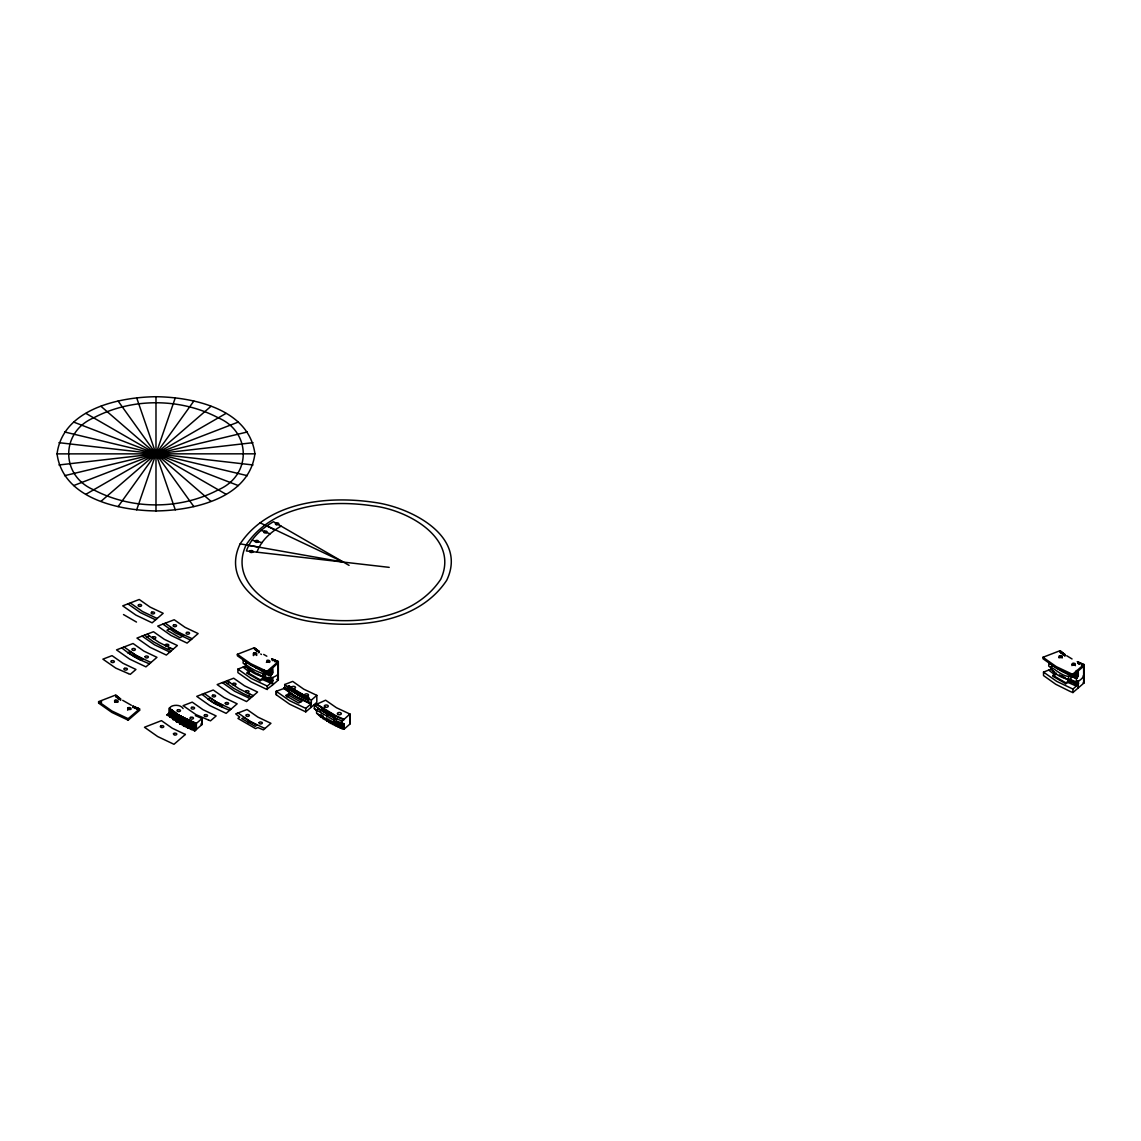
<?xml version="1.0" encoding="UTF-8"?>
<svg xmlns="http://www.w3.org/2000/svg" width="1141" height="1141" viewBox="0 0 1141 1141"><rect width="100%" height="100%" fill="white"/><g stroke="black" fill="none" stroke-linecap="round" stroke-linejoin="round"><path stroke-width="1.5" d="M272.97 677.711L272.342 685.228L266.737 689.364L251.091 681.876L237.899 672.605L237.899 669.125L245.429 666.216L245.8 667.071M308.854 700.332C301.096 698.192 294.05 690.448 287.133 689.464L284.851 687.581L284.694 684.514L292.724 681.405L303.72 689.15L316.813 695.354L311.45 700.004L310.823 707.52L305.774 711.87L289.572 704.168L276.222 694.755L276.222 691.275L283.909 688.508M316.57 710.472L314.331 708.647L314.331 705.167C316.414 702.827 325.071 709.274 320.478 709.873L314.346 705.181M318.339 708.333L316.57 710.13L316.57 713.154L318.439 714.48L334.313 723.294L338.135 721.953M322.318 717.546L321.092 717.389L321.092 713.995M328.08 721.283L322.917 718.673L322.917 715.279M326.754 721.141L326.754 717.746M316.67 704.239L325.613 700.203L336.452 707.734L349.902 714.038L349.902 724.093L344.282 728.999L342.043 728.685L328.779 722.324L328.779 718.93M330.847 723.48L330.847 720.085M332.987 724.592L332.987 721.198M337.408 726.717L337.408 721.625L334.313 723.294L334.313 720.285L316.57 710.13M335.169 725.676L335.169 722.282M336.024 725.491L336.024 722.096M336.381 725.662L336.381 722.267M336.595 726.346L336.609 718.787L333.928 717.561L333.928 719.572M336.738 725.819L336.738 722.438M338.264 726.517L338.264 723.123M338.877 727.359L338.877 722.282M339.704 727.716L339.718 722.624L342.043 723.594C343.94 725.847 335.326 722.51 337.408 721.625L334.313 723.294M340.546 727.502L340.546 722.41M340.917 727.658L340.917 722.567M341.202 728.329L341.287 722.724L336.295 721.811M342.043 728.685L342.043 723.594L337.964 722.21M342.386 724.635L342.143 721.069L336.652 718.801M342.885 728.443L342.885 723.365M343.256 728.6L343.256 723.508M343.641 728.742L343.641 723.665M344.282 728.999L344.04 723.822M349.659 713.952L349.902 724.093M1078.587 680.678L1077.96 688.194L1072.911 692.544L1070.13 691.432L1055.753 684.286L1043.516 675.572L1043.516 672.092L1051.046 669.182M316.856 704.411L316.67 703.683M57.05 453.876C62.812 409.334 118.279 397.168 155.903 396.711C193.556 397.139 249.009 409.248 254.914 453.776C249.152 498.317 193.685 510.483 156.06 510.94C118.407 510.512 62.955 498.403 57.05 453.876L254.914 453.833M317.212 704.696L316.856 703.854M317.569 704.995L317.212 704.14M317.925 705.295L317.569 704.439M318.296 705.58L317.94 704.739M183.116 708.561C179.907 703.07 168.155 705.466 170.052 709.103L181.875 717.161C185.641 716.405 184.029 725.69 179.864 723.879L181.362 721.326L180.72 720.941L179.822 721.069L179.864 723.879L185.498 723.594L183.801 726.004L167.128 714.951L168.996 713.296L183.943 723.394L183.801 726.004L194.726 730.868L202.057 724.521L202.057 718.502L195.339 715.621M173.831 711.285L173.831 716.377L169.781 717.119L170.451 708.632M173.475 716.862L173.19 719.643L177.468 718.916L176.498 721.854L179.822 721.069M194.341 729.142L194.426 722.61L183.401 717.389M183.943 723.394L196.395 728.486L194.726 730.868L194.426 722.61M278.033 672.948C279.131 676.228 268.221 678.553 272.342 677.697C268.135 682.389 273.498 670.509 269.148 672.12L267.465 673.96L263.956 672.406L246.057 661.637M1070.871 679.266C1065.152 680.107 1051.603 673.318 1050.904 667.086C1057.065 670.566 1063.84 677.597 1070.871 676.242L1070.871 679.722L1076.377 682.018L1076.32 671.778M194.726 730.868L195.225 728.571L195.967 729.784M268.406 671.25L267.465 673.96L271.002 675.386L272.67 673.005L272.67 667.913L278.033 662.907M1083.194 665.688L1083.95 665.987L1078.288 670.879L1078.288 675.971L1076.619 678.353L1073.082 676.927L1074.023 674.217M189.848 720.627L189.72 726.246L187.68 727.887L186.083 724.506L187.652 724.678L187.68 727.887L191.388 726.403L192.13 726.731L191.189 729.441L194.341 728.215M187.68 727.887L188.294 725.576L189.848 725.719M1071.941 665.602L1072.483 664.918A1.697 0.984 0 0 1 1073.695 664.647L1074.879 664.961A1.697 0.984 0 0 1 1075.335 665.659M136.678 509.842L175.286 397.81M256.967 552.173C261.032 540.62 270.759 532.105 281.085 526.115M169.781 717.119L170.665 714.68L172.106 715.065L169.781 717.119L173.831 716.377M328.28 721.397L328.779 722.324M240.152 543.843C218.815 588.086 276.407 616.882 311.793 621.717C358.516 628.762 418.234 623.043 446.673 580.355C468.024 536.113 410.418 507.317 375.032 502.482C328.323 495.436 268.591 501.141 240.152 543.843L343.412 562.099L266.937 525.858M246.114 544.885C227.002 585.961 279.502 614.457 313.575 618.265C357.604 624.926 413.869 619.549 440.711 579.328C459.852 538.252 407.337 509.742 373.264 505.934C329.236 499.273 272.956 504.65 246.128 544.87M179.394 715.05L179.123 720.641L176.498 721.854L175.956 718.616M175.614 717.66L173.19 719.643L174.117 717.332L175.614 717.66L175.614 712.569M176.498 721.854L177.868 719.857L179.394 720.128M349.089 565.38L273.455 521.708C261.859 528.426 250.949 537.996 246.385 550.96L389.209 567.362M118.122 506.59L193.842 401.061M266.395 662.379L266.866 661.951A1.697 0.984 0 0 1 268.078 661.68L269.262 661.994A1.697 0.984 0 0 1 269.675 662.436M269.633 661.495L269.19 661.908A1.697 0.984 0 0 1 267.122 662.022L266.866 660.482A1.697 0.984 0 0 1 268.078 660.211L269.262 660.525A1.697 0.984 0 0 1 269.647 661.48M1051.674 664.604L1061.772 671.364L1073.082 676.927L1074.765 675.087L1076.32 675.172M342.143 721.069L349.902 714.038M263.172 677.169L272.97 680.649M157.187 618.479L163.177 613.302L150.084 607.083L139.245 599.481L122.729 605.857L135.922 615.113L152.138 622.829L157.187 618.479L142.539 611.533L130.288 602.961M150.969 662.507L156.959 657.33L143.88 651.112L133.041 643.51L116.525 649.885L129.717 659.141L145.934 666.857L150.969 662.507L136.321 655.562L124.084 646.99M144.508 635.195L153.322 641.698L163.177 647.161L168.069 649.372L169.909 647.774L173.247 649.115M171.392 650.712L177.383 645.535L164.304 639.317L153.464 631.729L136.949 638.09L150.141 647.361L166.358 655.062L171.392 650.712L168.069 649.372M192.144 638.746L198.135 633.555L185.042 627.336L174.202 619.748L157.7 626.109L170.893 635.38L187.095 643.096L192.144 638.746L177.497 631.786L165.26 623.228M196.395 729.413L196.395 723.394L202.057 718.502M231.167 709.003L237.157 703.812L224.078 697.593L213.239 690.005L196.723 696.367L209.915 705.637L226.132 713.353L231.167 709.003L216.519 702.043L204.282 693.486M224.706 681.69L233.52 688.18L243.375 693.642L248.267 695.853L250.107 694.256L253.445 695.611M251.591 697.208L257.581 692.031L244.502 685.812L233.663 678.21L217.147 684.586L230.339 693.842L246.556 701.558L251.591 697.208L248.267 695.853M272.342 685.228L278.333 680.05L278.333 661.552L271.615 658.671M264.954 728.5L270.945 723.323L257.866 717.104L247.026 709.517L235.702 713.881L239.681 717.061L237.941 718.431L255.555 728.586L257.866 727.573L263.386 729.869L264.954 728.5L250.307 721.554L238.055 712.968M311.45 702.942L308.113 701.601L308.113 698.649C311.536 697.393 302.722 693.97 306.059 699.076M310.823 707.52L316.813 702.343L316.813 695.354M1076.648 680.706C1078.93 682.732 1084.663 675.971 1083.194 675.743M1077.96 688.194L1083.95 683.017L1083.95 664.518L1077.232 661.637M101.021 501.313L210.942 406.339M120.646 698.934L115.64 695.054L98.611 701.629L98.611 703.098L111.875 712.44L128.191 720.171L128.191 718.702L139.573 708.875L132.855 705.994L132.855 707.463M128.191 720.171L139.573 710.344L139.573 708.875M259.406 651.611L254.4 647.731L237.371 654.306L237.371 655.775L250.635 665.117L266.951 672.848L266.951 671.379L278.333 661.552M266.951 672.848L272.314 667.77L272.67 673.005M267.294 689.578L267.294 686.098L272.342 681.748L263.172 677.725M305.774 711.87L305.774 708.39L310.823 704.04L296.175 697.094L283.924 688.522M1065.024 654.577L1060.032 650.698L1042.988 657.273L1042.988 658.742L1056.252 668.084L1072.569 675.814L1072.569 674.345L1083.95 664.518M1072.569 675.814L1078.288 670.879L1076.234 670.608M1076.377 682.018L1077.675 681.106M1072.911 692.544L1072.911 689.064L1077.96 684.714L1068.318 680.464M170.052 714.195L167.128 714.951L169.025 713.325L170.451 713.724M179.864 723.879L181.875 722.253L183.401 722.467M265.24 676.299C259.535 677.141 245.985 670.352 245.286 664.105L247.055 662.778L245.115 661.267M1050.904 667.086L1052.687 665.745M333.928 717.561L335.725 715.735L318.296 705.024M137.804 658.628L141.184 660.311L143.01 659.07L136.321 655.562M201.914 694.37C207.833 698.42 216.49 707.149 223.208 705.566L216.519 702.043M218.302 489.803C251.562 475.754 251.576 431.911 218.316 417.848C180.307 397.738 131.686 397.738 93.676 417.834C60.416 431.883 60.387 475.726 93.648 489.803C131.657 509.913 180.278 509.927 218.302 489.817M86.031 494.21L225.932 413.441M255.156 672.705L263.813 677.711L263.813 678.638L260.162 680.749L247.155 673.247L250.82 670.209M247.155 673.247L249.366 671.963L243.076 667.128M247.155 672.32L260.162 679.822L263.813 677.711M289.286 693.428L285.635 695.539L298.642 703.041L302.294 700.931L289.286 693.428L289.286 695.44L300.853 702.114M286.847 696.837L289.286 695.44M248.196 722.652L250.193 721.497L244.031 717.589L241.821 718.602L255.199 726.332L256.996 725.077L250.307 721.554M1059.319 674.844L1069.431 680.678L1069.431 681.605L1065.78 683.716L1052.772 676.214L1056.438 673.176M1056.438 674.103L1054.983 674.93L1048.693 670.095M1052.772 675.287L1065.78 682.789L1069.431 680.678M121.716 647.888L127.835 652.609L130.017 651.568L136.207 655.49L134.21 656.645L140.999 660.24M208.033 699.105L210.215 698.05M334.313 720.285L336.609 719.244L318.339 708.803M245.315 664.133C252.917 670.309 261.845 673.889 270.759 675.572M314.331 708.647L317.141 710.543M272.314 672.862L271.002 675.386L272.243 673.375L270.617 672.734L267.465 673.96L266.809 671.122L266.809 672.049M1073.082 676.927L1076.234 675.7L1077.86 676.342L1076.619 678.353L1077.118 676.043L1078.288 675.971M73.723 485.553L238.241 422.099M146.761 637.063L149.528 635.993L159.141 642.454L169.909 647.774M98.654 703.141L101.706 701.9M245.871 665.346L243.076 663.064L243.404 659.469M226.959 683.545L229.726 682.475L238.925 688.708L250.107 694.256M167.128 714.951L169.025 714.237L168.996 708.204M284.694 684.514L287.133 686.511C289.415 684.8 292.923 688.166 291.611 690.761M283.752 688.365L284.851 687.581M1051.489 668.312L1048.693 666.044L1049.021 662.436M344.282 723.907L342.371 724.364L338.577 722.838M194.341 723.137L196.395 723.394M194.426 727.687L192.858 727.616L191.189 729.441L190.533 726.617M64.581 475.683L247.383 431.968M256.154 668.384L258.864 668.07M58.947 464.972L253.017 442.679M305.973 696.11L306.444 696.153A1.982 1.141 0 0 0 308.484 694.94A1.982 1.141 0 0 0 306.216 693.871A1.982 1.141 0 0 0 304.576 695.268L304.733 698.463M58.947 442.679L253.017 464.972M248.824 545.369L259.15 547.167M64.581 431.968L247.383 475.683M252.018 540.235L261.988 542.631M292.581 691.446L292.923 688.594A1.982 1.141 0 0 0 295.462 687.638A1.982 1.141 0 0 0 293.394 686.354A1.982 1.141 0 0 0 291.568 687.752L291.611 687.809M1077.96 684.158L1077.675 684.058A82.081 47.394 0 0 1 1075.635 683.231L1068.318 679.908M272.342 681.191L272.057 681.091A82.081 47.394 0 0 1 270.018 680.264L263.585 677.326M310.823 703.484L310.537 703.384A82.081 47.394 0 0 1 308.498 702.556L294.863 695.768L283.752 687.809M335.696 715.721L343.94 719.244M343.94 719.786L335.725 716.291M1072.569 674.345L1056.252 666.615L1042.988 657.273M1076.377 678.538L1070.871 676.242M1076.377 686.083L1067.99 682.446M73.723 422.099L238.241 485.553M261.161 530.365L270.132 533.831M155.575 619.82L140.3 612.56L127.92 603.86M190.533 640.087L175.258 632.813L162.878 624.113M266.951 671.379L250.635 663.648L237.371 654.306M270.731 683.102L262.373 679.48M169.824 652.082L154.52 644.793L142.14 636.093M249.979 698.549L234.718 691.289L222.338 682.589M149.371 663.848L141.184 660.311M229.569 710.344L221.368 706.807M128.191 718.702L111.875 710.971L98.654 701.672M1077.96 685.256L1075.635 684.329M1083.194 682.717L1083.95 683.017M276.664 679.38L278.333 680.05M200.845 724.036L202.057 724.521M138.817 708.575L139.573 710.344M1072.911 689.064L1056.709 681.362L1043.516 672.092M270.731 679.038L265.24 676.756L265.24 673.276M267.294 686.098L251.091 678.396L237.899 669.125M305.774 708.39L289.572 700.674L276.222 691.275M1078.587 683.616L1069.203 680.293M308.113 698.649L311.45 700.004M271.03 681.776L269.005 680.949M1072.426 674.089L1076.234 675.7M268.292 672.691L268.292 671.764L270.617 672.734M1075.136 684.129L1073.638 683.488M268.007 680.521L267.023 680.079M1072.155 682.831L1071.185 682.375M265.553 679.408L264.598 678.966M259.749 522.664L275.109 529.937M304.676 695.497L292.581 688.508M189.435 720.442L189.492 725.562M1069.73 681.705L1068.789 681.234M322.661 708.261C320.778 711.485 336.78 720.613 334.741 715.264M131.358 705.266L122.7 700.332M184.813 718.145L184.842 723.251M1061.201 675.729L1065.394 677.939M256.982 673.504L262.573 676.442M221.197 706.721L214.408 703.141L216.405 701.986L210.244 698.078M137.319 658.371L127.835 652.609M266.837 656.232L263.699 654.421M1072.055 658.97L1066.707 655.733M86.031 413.441L225.932 494.21M123.485 614.557L136.492 622.059M251.747 670.337L254.3 671.949M208.261 699.262L214.294 703.07M128.063 652.766L134.096 656.588M261.446 654.478L260.719 653.993M250.621 669.71L249.85 669.154M250.621 670.266L247.597 667.998M321.092 717.389L317.169 713.553M1063.883 655.234L1064.225 654.007M249.465 668.868L248.324 668.013M1052.644 665.716L1049.991 663.634M1054.698 672.106L1053.942 671.536M1053.571 671.25L1052.487 670.38M229.726 682.475L227.458 680.606M149.528 635.993L147.26 634.111M116.853 697.536L117.181 696.324M244.73 660.967L243.076 659.584M1060.602 651.183L1061.23 653.18L1061.23 651.711M246.87 667.414L246.156 666.829M1051.075 669.197L1051.075 669.738M101.021 406.339L210.942 501.313M118.122 401.061L193.842 506.59M1071.984 664.39L1072.74 664.989A1.697 0.984 0 0 0 1074.808 664.875L1075.25 664.461A1.697 0.984 0 0 0 1074.879 663.491L1073.695 663.178A1.697 0.984 0 0 0 1072.483 663.449L1071.984 664.362M262.886 670.152L263.956 672.406L263.771 669.71M136.678 397.81L175.286 509.842M127.607 710.187L128.106 709.274A1.697 0.984 0 0 1 129.318 709.003L130.502 709.317A1.697 0.984 0 0 1 130.759 709.517M1083.65 664.404L1083.65 682.903M1082.281 663.862L1082.281 665.331M1081.839 663.677L1081.839 665.146M1081.383 663.477L1081.383 664.946M1079.614 662.721L1079.614 664.19M1079.172 662.522L1079.172 663.991M1078.73 662.322L1078.73 663.791M1078.302 662.137L1078.302 663.606M1077.931 670.737L1077.931 675.829M1077.874 661.937L1077.874 663.406M1077.118 670.965L1077.118 676.97M1076.234 672.306L1076.234 676.627M1074.765 675.087L1074.765 676.014L1073.909 674.73M1068.561 677.269L1068.561 680.293M1065.78 682.789L1065.78 683.716M1064.924 654.506L1065.024 656.046M1064.567 654.264L1064.567 655.733M1063.54 653.508L1063.54 654.977M1063.198 653.251L1063.198 654.72M1062.87 653.009L1062.87 654.478M1061.872 652.238L1061.872 653.707M1061.558 651.967L1061.558 653.436M1060.916 651.454L1060.916 652.923M1060.289 650.926L1060.289 652.395M1060.032 650.698L1060.032 652.167M334.27 715.022L334.27 717.589M333.8 714.794L333.8 717.361M333.329 714.566L333.329 717.133M332.858 714.323L332.858 716.89M332.388 714.081L332.388 716.648M331.931 713.838L331.931 716.405M331.475 713.596L331.475 716.163M331.018 713.353L331.018 715.92M330.562 713.111L330.562 715.678M330.12 712.868L330.12 715.436M329.663 712.612L329.663 715.179M329.221 712.369L329.221 714.936M328.779 712.112L328.779 714.68M328.337 711.856L328.337 714.423M327.909 711.599L327.909 714.166M327.467 711.342L327.467 713.909M327.039 711.085L327.039 713.653M326.897 714.352L326.897 715.906M326.611 710.829L326.611 713.396M326.183 710.572L326.183 713.139M325.756 710.301L325.756 712.868M325.342 710.044L325.342 712.612M324.928 709.773L324.928 712.341M324.515 709.502L324.515 712.07M324.101 709.231L324.101 711.799M323.687 708.96L323.687 711.528M323.288 708.689L323.288 711.257M322.889 708.418L322.889 710.986M320.478 709.873L320.478 711.884M308.384 697.18L308.384 700.132M307.913 696.98L307.913 699.918M307.442 696.766L307.442 699.718M306.986 696.566L306.986 699.504M306.515 696.352L306.515 699.29M304.233 695.268L304.233 698.221M303.777 695.054L303.777 697.992M303.335 694.826L303.335 697.779M302.878 694.612L302.878 697.55M302.436 694.384L302.436 697.322M301.994 694.156L301.994 697.094M301.566 693.928L301.566 696.866M301.124 693.699L301.124 696.638M300.696 693.457L300.696 696.409M300.268 693.229L300.268 696.167M299.841 692.986L299.841 695.939M299.413 692.758L299.413 695.696M298.985 692.516L298.985 695.454M298.571 692.273L298.571 695.226M298.143 692.031L298.143 694.983M297.73 691.788L297.73 694.741M297.316 691.546L297.316 694.498M296.917 691.303L296.917 694.241M296.503 691.061L296.503 693.999M296.104 690.804L296.104 693.757M295.69 690.562L295.69 693.5M295.291 690.305L295.291 693.243M294.906 690.048L294.906 693.001M294.506 689.792L294.506 692.744M294.121 689.535L294.121 692.487M293.736 689.278L293.736 692.23M293.351 689.021L293.351 691.974M292.966 688.765L292.966 691.703M291.468 687.709L291.468 690.647M291.098 687.438L291.098 690.391M290.727 687.182L290.727 690.12M290.37 686.911L290.37 689.849M290.014 686.64L290.014 689.578M289.657 686.369L289.657 689.307M289.301 686.083L289.301 689.036M288.944 685.812L288.944 688.765M287.133 686.511L287.133 689.464M278.033 661.438L278.033 679.936M277.577 661.252L277.577 662.721M277.12 661.067L277.12 662.536M276.379 691.417L276.379 694.898M275.323 660.325L275.323 661.794M274.881 660.14L274.881 661.609M274.439 659.94L274.439 661.409M272.685 659.156L272.685 660.625M272.243 658.956L272.243 660.425M271.501 667.998L271.501 674.003M270.617 669.339L270.617 673.661M269.148 672.12L269.148 673.047M269.005 676.898L269.005 679.851M262.943 674.302L262.943 677.312M260.162 679.822L260.162 680.749M258.95 651.297L258.95 652.766M258.608 651.04L258.608 652.509M257.253 650.042L257.253 651.497M256.91 649.785L256.91 651.254M256.582 649.529L256.582 650.998L256.254 649.272M255.926 649.001L255.926 650.47M255.613 648.744L255.613 650.213M255.299 648.487L255.299 649.956M254.4 647.731L254.4 649.2M249.194 667.799L249.194 668.726M201.757 718.388L201.757 724.407M196.038 723.251L196.038 728.343M195.225 723.48L195.225 729.484M194.056 722.453L194.056 727.544M193.67 722.31L193.67 727.388M192.858 722.524L192.858 728.529L192.002 728.172L192.13 721.64M191.745 721.483L191.745 726.575M191.388 721.312L191.388 726.403M190.533 721.526L190.533 727.53L189.72 727.174L189.72 721.155M189.135 720.299L189.135 725.391M188.294 720.499L188.294 726.503M187.652 719.586L187.495 726.118M187.295 719.415L187.295 724.506M187.167 719.343L187.167 724.435M186.939 719.244L186.939 724.335M186.097 719.415L186.083 725.434M185.156 718.331L185.313 725.034M183.943 718.317L183.943 724.321M183.073 717.204L183.188 723.907M182.731 717.019L182.945 722.224M181.875 717.161L181.875 723.18M181.362 716.234L181.362 721.326M181.119 716.733L181.119 722.752M181.034 716.049L181.034 721.141M180.72 715.849L180.72 720.941M179.822 715.977L179.822 721.996M179.066 714.851L179.123 721.554M178.766 714.651L178.766 719.743M177.882 714.765L177.868 720.784M177.169 713.624L177.183 720.328M176.869 713.425L176.869 718.516M175.956 713.524L175.956 719.543L175.115 712.226L175.029 717.247M174.117 712.241L174.117 718.26L173.475 711.784M173.261 710.872L173.261 715.949M172.348 710.943L172.348 716.947M172.106 709.973L172.106 715.065M171.835 709.759L171.835 714.851M171.564 709.545L171.735 716.477M170.665 709.602L170.665 715.607M170.18 708.418L170.18 713.496M169.923 708.19L170.052 715.122M155.989 396.711L155.989 510.94M139.273 708.761L139.273 710.23M138.361 708.39L138.361 709.859M137.904 708.204L137.904 709.673M137.462 708.019L137.462 709.488M137.006 707.834L137.006 709.303M136.563 707.648L136.563 709.117M135.237 707.078L135.237 708.547M134.795 706.878L134.795 708.347M134.353 706.678L134.353 708.147M133.055 706.079L133.055 707.548M120.547 698.862L120.646 700.403M119.505 698.121L119.505 699.59M119.163 697.864L119.163 699.333M118.821 697.607L118.821 699.076M118.493 697.351L118.493 698.82L118.151 697.094M117.823 696.837L117.823 698.306M117.494 696.581L117.494 698.05M116.539 695.81L116.539 697.279M116.211 695.539L116.211 697.008M115.911 695.283L115.911 696.752M256.654 655.447A1.697 0.984 0 0 0 256.525 654.692L256.269 654.492A1.697 0.984 0 0 0 253.858 654.435L253.573 654.634A1.697 0.984 0 0 0 253.516 655.619M114.642 702.186A1.697 0.984 0 0 1 114.813 701.957L115.098 701.758A1.697 0.984 0 0 1 117.509 701.801L117.765 702.015A1.697 0.984 0 0 1 117.922 702.257M1059.019 657.844A1.697 0.984 0 0 1 1059.19 657.601L1059.476 657.401A1.697 0.984 0 0 1 1061.886 657.458L1062.143 657.658A1.697 0.984 0 0 1 1062.3 657.901M128.32 673.561L130.302 674.345L135.95 669.453L122.871 663.235L112.032 655.647L102.904 659.156L115.769 668.113L128.32 673.561M208.518 720.042L210.5 720.841L216.148 715.949L203.069 709.731L192.23 702.129L183.102 705.651L195.967 714.608L208.518 720.042M127.635 708.233L128.363 709.345A1.697 0.984 0 0 0 130.431 709.231L130.873 708.818A1.697 0.984 0 0 0 130.502 707.848L129.318 707.534A1.697 0.984 0 0 0 128.106 707.805L127.635 708.233M145.035 656.688L145.763 657.801A1.697 0.984 0 0 0 147.817 657.687L148.273 657.273A1.697 0.984 0 0 0 147.902 656.303L146.718 655.989A1.697 0.984 0 0 0 145.492 656.26L145.035 656.688M173.446 733.82L174.174 734.932A1.697 0.984 0 0 0 176.227 734.818L176.684 734.405A1.697 0.984 0 0 0 176.313 733.435L175.115 733.121A1.697 0.984 0 0 0 173.903 733.392L173.446 733.82M225.233 703.17L225.961 704.297A1.697 0.984 0 0 0 228.015 704.182L228.471 703.769A1.697 0.984 0 0 0 228.1 702.785L226.916 702.485A1.697 0.984 0 0 0 225.69 702.742L225.233 703.17M259.021 722.681L259.749 723.808A1.697 0.984 0 0 0 261.802 723.679L262.259 723.266A1.697 0.984 0 0 0 261.888 722.296L260.704 721.982A1.697 0.984 0 0 0 259.478 722.253L259.021 722.681M249.793 551.246L249.708 551.502A1.697 0.984 0 0 0 251.134 552.501A1.697 0.984 0 0 0 253.031 551.816L253.117 551.574A1.697 0.984 0 0 0 251.69 550.561A1.697 0.984 0 0 0 249.793 551.246M255.284 540.877L255.113 541.119A1.697 0.984 0 0 0 256.097 542.275A1.697 0.984 0 0 0 258.223 541.861L258.394 541.633A1.697 0.984 0 0 0 257.395 540.463A1.697 0.984 0 0 0 255.284 540.877M185.37 734.462L173.988 744.289L157.672 736.558L144.465 727.259L161.452 720.641L172.291 728.243L185.37 734.462M264.213 531.321L263.942 531.521A1.697 0.984 0 0 0 264.384 532.79A1.697 0.984 0 0 0 266.623 532.704L266.894 532.505A1.697 0.984 0 0 0 266.452 531.235A1.697 0.984 0 0 0 264.213 531.321M138.703 604.716L138.418 604.915A1.697 0.984 0 0 0 138.361 605.9L138.617 606.099A1.697 0.984 0 0 0 141.028 606.156L141.299 605.957A1.697 0.984 0 0 0 141.356 604.972L141.099 604.759A1.697 0.984 0 0 0 138.703 604.716M151.71 612.218L151.425 612.417A1.697 0.984 0 0 0 151.625 613.616L151.967 613.772A1.697 0.984 0 0 0 154.021 613.658L154.306 613.459A1.697 0.984 0 0 0 154.106 612.275L153.764 612.104A1.697 0.984 0 0 0 151.71 612.218M111.49 660.881L111.205 661.081A1.697 0.984 0 0 0 111.148 662.051L111.404 662.265A1.697 0.984 0 0 0 113.8 662.308L114.086 662.108A1.697 0.984 0 0 0 114.143 661.124L113.886 660.924A1.697 0.984 0 0 0 111.49 660.881M132.499 648.744L132.213 648.944A1.697 0.984 0 0 0 132.156 649.928L132.755 650.299A1.697 0.984 0 0 0 134.453 650.327L135.094 649.985A1.697 0.984 0 0 0 135.151 649.001L134.895 648.787A1.697 0.984 0 0 0 132.499 648.744M152.923 636.963L152.637 637.149A1.697 0.984 0 0 0 152.58 638.133L152.837 638.347A1.697 0.984 0 0 0 155.233 638.389L155.518 638.19A1.697 0.984 0 0 0 155.575 637.206L155.319 637.006A1.697 0.984 0 0 0 152.923 636.963M173.66 624.983L173.375 625.182A1.697 0.984 0 0 0 173.318 626.152L173.931 626.523A1.697 0.984 0 0 0 175.985 626.409L176.27 626.209A1.697 0.984 0 0 0 176.327 625.239L176.071 625.026A1.697 0.984 0 0 0 173.66 624.983M124.483 668.384L124.198 668.583A1.697 0.984 0 0 0 124.412 669.767L124.754 669.938A1.697 0.984 0 0 0 126.808 669.824L127.093 669.624A1.697 0.984 0 0 0 126.893 668.426L126.551 668.269A1.697 0.984 0 0 0 124.483 668.384M165.916 644.465L165.63 644.665A1.697 0.984 0 0 0 165.844 645.849L166.187 646.02A1.697 0.984 0 0 0 168.24 645.892L168.526 645.692A1.697 0.984 0 0 0 168.326 644.508L167.984 644.351A1.697 0.984 0 0 0 165.916 644.465M186.668 632.485L186.382 632.685A1.697 0.984 0 0 0 186.582 633.868L186.924 634.039A1.697 0.984 0 0 0 188.992 633.925L189.263 633.726A1.697 0.984 0 0 0 189.064 632.528L188.721 632.371A1.697 0.984 0 0 0 186.668 632.485M115.098 700.289L114.813 700.488A1.697 0.984 0 0 0 114.77 701.473L115.369 701.843A1.697 0.984 0 0 0 117.067 701.872L117.708 701.53A1.697 0.984 0 0 0 117.765 700.545L117.509 700.332A1.697 0.984 0 0 0 115.098 700.289M253.858 652.966L253.573 653.165A1.697 0.984 0 0 0 253.516 654.15L254.129 654.52A1.697 0.984 0 0 0 255.826 654.549L256.468 654.207A1.697 0.984 0 0 0 256.525 653.222L256.269 653.023A1.697 0.984 0 0 0 253.858 652.966M177.582 709.93L177.297 710.116A1.697 0.984 0 0 0 177.24 711.1L177.497 711.314A1.697 0.984 0 0 0 179.907 711.356L180.192 711.157A1.697 0.984 0 0 0 180.235 710.173L179.978 709.973A1.697 0.984 0 0 0 177.582 709.93M160.895 725.876L160.624 726.075A1.697 0.984 0 0 0 160.567 727.059L161.166 727.43A1.697 0.984 0 0 0 162.863 727.459L163.505 727.117A1.697 0.984 0 0 0 163.562 726.132L163.306 725.933A1.697 0.984 0 0 0 160.895 725.876M191.674 707.363L191.403 707.563A1.697 0.984 0 0 0 191.346 708.547L191.602 708.761A1.697 0.984 0 0 0 193.999 708.803L194.284 708.604A1.697 0.984 0 0 0 194.341 707.62L194.084 707.406A1.697 0.984 0 0 0 191.674 707.363M212.697 695.24L212.411 695.44A1.697 0.984 0 0 0 212.354 696.409L212.953 696.78A1.697 0.984 0 0 0 214.651 696.823L215.292 696.466A1.697 0.984 0 0 0 215.349 695.497L215.093 695.283A1.697 0.984 0 0 0 212.697 695.24M233.121 683.445L232.835 683.644A1.697 0.984 0 0 0 232.778 684.629L233.035 684.828A1.697 0.984 0 0 0 235.431 684.885L235.716 684.686A1.697 0.984 0 0 0 235.773 683.701L235.517 683.488A1.697 0.984 0 0 0 233.121 683.445M190.59 717.432L190.305 717.632A1.697 0.984 0 0 0 190.504 718.816L190.847 718.987A1.697 0.984 0 0 0 192.9 718.859L193.186 718.673A1.697 0.984 0 0 0 192.986 717.475L192.644 717.318A1.697 0.984 0 0 0 190.59 717.432M204.681 714.879L204.396 715.079A1.697 0.984 0 0 0 204.61 716.263L204.952 716.42A1.697 0.984 0 0 0 207.006 716.306L207.291 716.106A1.697 0.984 0 0 0 207.091 714.922L206.749 714.751A1.697 0.984 0 0 0 204.681 714.879M246.114 690.947L245.828 691.146A1.697 0.984 0 0 0 246.042 692.345L246.385 692.501A1.697 0.984 0 0 0 248.438 692.387L248.724 692.188A1.697 0.984 0 0 0 248.524 691.004L248.182 690.833A1.697 0.984 0 0 0 246.114 690.947M246.485 714.751L246.199 714.936A1.697 0.984 0 0 0 246.142 715.92L246.741 716.291A1.697 0.984 0 0 0 248.438 716.32L249.08 715.977A1.697 0.984 0 0 0 249.137 714.993L248.881 714.794A1.697 0.984 0 0 0 246.485 714.751M1059.476 655.932L1059.19 656.132A1.697 0.984 0 0 0 1059.148 657.116L1059.747 657.487A1.697 0.984 0 0 0 1061.444 657.516L1062.086 657.173A1.697 0.984 0 0 0 1062.143 656.189L1061.886 655.989A1.697 0.984 0 0 0 1059.476 655.932M170.622 628.12L166.957 630.231L179.964 637.748L183.615 635.637L170.622 628.12M276.236 524.646A1.697 0.984 0 0 0 278.789 523.805A1.697 0.984 0 0 0 276.236 522.949A1.697 0.984 0 0 0 276.236 524.646M324.943 706.992A1.982 1.141 0 0 0 328.223 706.407A1.982 1.141 0 0 0 325.698 705.052A1.982 1.141 0 0 0 324.943 706.992M338.007 714.466A1.982 1.141 0 0 0 341.287 713.881A1.982 1.141 0 0 0 338.763 712.526A1.982 1.141 0 0 0 338.007 714.466"/></g></svg>
